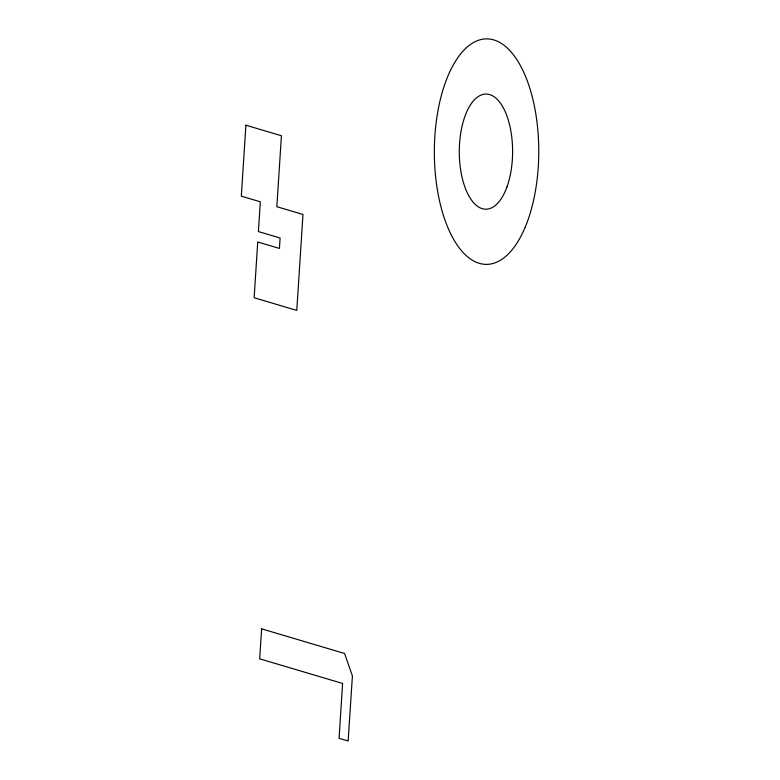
<?xml version="1.0" encoding="UTF-8"?>
<svg xmlns="http://www.w3.org/2000/svg" width="780" height="780" viewBox="0 0 780 780"><rect width="100%" height="100%" fill="white"/><g stroke="black" fill="none" stroke-linecap="round" stroke-linejoin="round"><path stroke-width="1.17" d="M245.905 125.2L241.322 196.16L260.335 201.805L258.404 231.572L280.098 238.017L279.425 248.42L257.731 241.976L254.134 297.745L296.78 310.411L302.981 214.471L276.841 206.71L281.424 135.739L245.905 125.2M261.631 628.846L259.691 658.837L342.605 683.456L339.066 738.299L348.143 741L352.414 675.919L344.546 653.465L261.631 628.846M525.233 227.117A112.759 52.211 -89.9 0 0 497.543 41.33A112.759 52.211 -89.9 0 0 436.839 186.381A112.759 52.211 -89.9 0 0 525.233 227.117M506.961 186.917A57.574 26.656 -89.9 0 0 489.625 94.575A57.574 26.656 -89.9 0 0 461.233 173.335A57.574 26.656 -89.9 0 0 506.961 186.917"/></g></svg>
